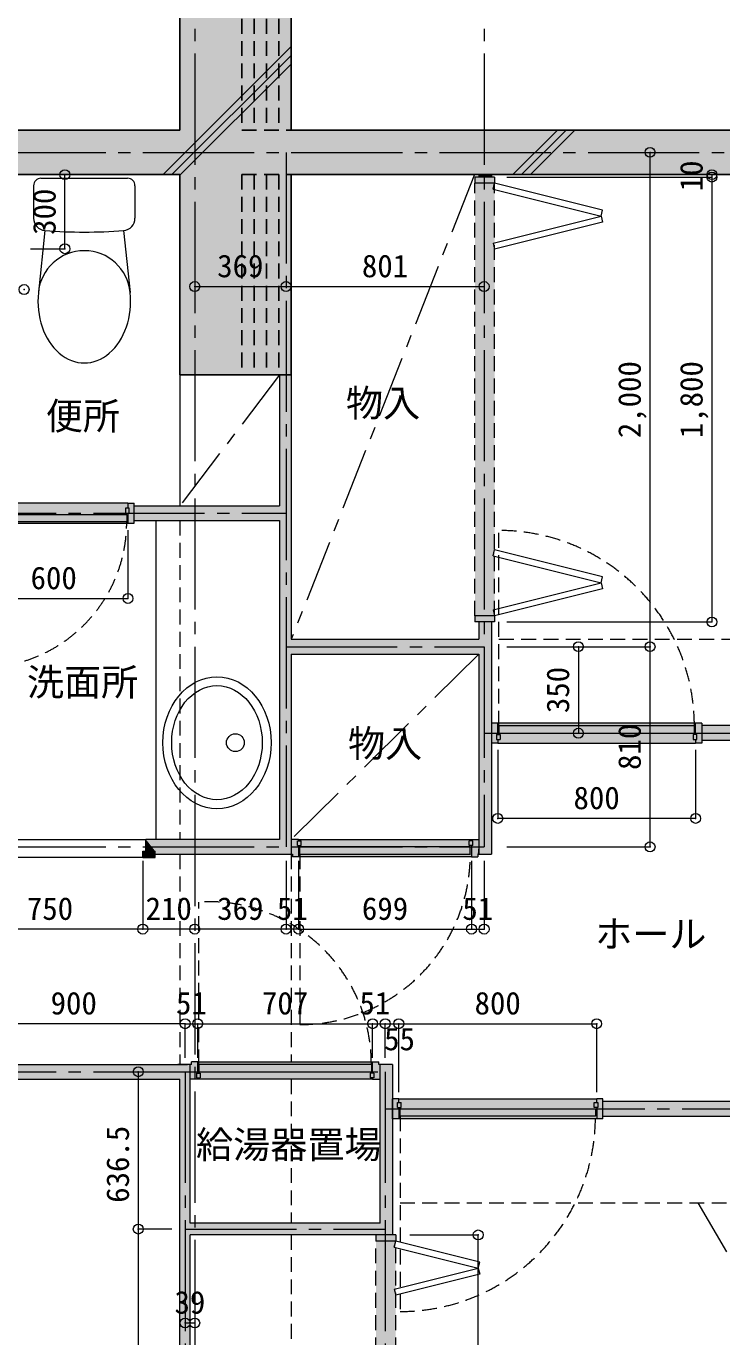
# Model space of a CAD drawing. Units: millimetres at full size, sheet at 1:50. Extents: x -9674 to 9699, y -6794 to 6791.
# Drawn here: x 1236 to 4048, y -1463 to 3840 of the extents above; entities that cross this region are included whole.
import ezdxf
from ezdxf.enums import TextEntityAlignment as Align

# ---------------------------------------------------------------- set-up
doc = ezdxf.new("R2010")
doc.units = ezdxf.units.MM
doc.header["$LTSCALE"] = 50
doc.header["$PDMODE"] = 32
doc.header["$PDSIZE"] = 40
for name, pattern in [('CHAIN1', [8, 5, -1, 1, -1]), ('CHAIN2', [12, 9, -1, 1, -1]), ('DASHED1', [1.8, 1.2, -0.6])]:
    doc.linetypes.add(name, pattern=pattern)
for name, color, linetype, lineweight in [('1-0_芯', 2, 'DASHED1', 25), ('1-1_躯体', 2, 'Continuous', 25), ('1-2_間仕切', 3, 'Continuous', 18), ('1-3_建具', 3, 'Continuous', 18), ('1-4_仕上げ', 4, 'Continuous', 9), ('1-5_設備', 7, 'Continuous', 9), ('1-7_その他', 7, 'DASHED1', 9), ('1-8_ハッチ', 4, 'Continuous', 9), ('1-A_文字', 7, 'Continuous', 9), ('1-B_寸法', 7, 'Continuous', 9), ('1-C_梁', 7, 'DASHED1', 9)]:
    doc.layers.add(name, color=color, linetype=linetype, lineweight=lineweight)
doc.layers.add('4-0', color=1, linetype='Continuous')
doc.layers.add('4-2', color=4, linetype='Continuous')
doc.styles.add('ＭＳ ゴシック', font='')
doc.styles.get('ＭＳ ゴシック').set_extended_font_data('MS Gothic')

msp = doc.modelspace()

# ---------------------------------------------------------------- linework, layer by layer
at = {"layer": '1-0_芯', "color": 7, "linetype": 'CHAIN2', "lineweight": 9}
for p, q in [((1917.5, 4329.12), (1917.5, -3890.88)), ((3087.5, 4329.12), (3087.5, 519.12)), ((-8492.5, 3329.12), (8517.5, 3329.12)), ((2286.5, 3329.12), (2286.5, 519.12)), ((-892.5, 1869.12), (2286.5, 1869.12)), ((2286.5, 1329.12), (3087.5, 1329.12)), ((3087.5, 979.12), (8517.5, 979.12)), ((-8492.5, 519.12), (3087.5, 519.12)), ((-892.5, -390.88), (2687.5, -390.88)), ((1878.5, -390.88), (1878.5, -2890.88)), ((2687.5, -390.88), (2687.5, -3890.88)), ((2687.5, -540.88), (8517.5, -540.88)), ((1878.5, -1027.38), (2687.5, -1027.38))]:
    msp.add_line(p, q, dxfattribs=at)
at = {"layer": '1-0_芯'}
for p, q in [((2157.5, 4229.12), (2157.5, 3419.12)), ((2207.5, 4229.12), (2207.5, 3419.12)), ((2257.5, 4229.12), (2257.5, 3419.12)), ((2107.5, 3239.12), (2107.5, 2429.12)), ((2107.5, 3239.12), (2307.5, 3239.12)), ((2157.5, 3239.12), (2157.5, 2429.12)), ((2207.5, 3239.12), (2207.5, 2429.12)), ((2257.5, 3239.12), (2257.5, 2429.12))]:
    msp.add_line(p, q, dxfattribs=at)
msp.add_lwpolyline([(2107.5, 4229.12), (2107.5, 3419.12), (2307.5, 3419.12)], dxfattribs=at)
at = {"layer": '1-1_躯体'}
for p, q in [((1857.5, 4229.12), (1857.5, 3419.12)), ((2307.5, 4229.12), (2307.5, 3419.12)), ((1857.5, 3419.12), (-2642.5, 3419.12)), ((6357.5, 3419.12), (2307.5, 3419.12)), ((1857.5, 3239.12), (-2642.5, 3239.12)), ((1857.5, 3239.12), (1857.5, 2429.12)), ((2307.5, 3239.12), (2307.5, 2429.12)), ((6357.5, 3239.12), (2307.5, 3239.12)), ((1857.5, 2429.12), (2307.5, 2429.12))]:
    msp.add_line(p, q, dxfattribs=at)
at = {"layer": '1-2_間仕切'}
for p, q in [((3066.5, 3239.12), (3066.5, 3229.12)), ((3117.5, 3239.12), (3117.5, 3229.12)), ((2260, 2429.12), (2260, 1899.12)), ((2307.5, 2429.12), (2307.5, 1359.12)), ((1672.5, 1899.12), (2260, 1899.12)), ((1672.5, 1839.12), (2260, 1839.12)), ((2260, 1839.12), (2260, 549.12)), ((3066.5, 1429.12), (3066.5, 1359.12)), ((3117.5, 1429.12), (3117.5, 489.12)), ((2307.5, 1359.12), (3066.5, 1359.12)), ((2307.5, 1299.12), (2307.5, 489.12)), ((2307.5, 1299.12), (3066.5, 1299.12)), ((3066.5, 1299.12), (3066.5, 489.12)), ((5552.5, 1010.12), (3967.5, 1010.12)), ((5552.5, 949.12), (3967.5, 949.12)), ((1720, 501.62), (1720, 549.12)), ((2260, 549.12), (1720, 549.12)), ((1757.5, 489.12), (2312.5, 489.12)), ((3061.5, 489.12), (3117.5, 489.12)), ((1003.5, -360.88), (1887.5, -360.88)), ((1904.5, -360.88), (1848.5, -360.88)), ((1899.5, -1003.88), (1899.5, -360.88)), ((2717.5, -360.88), (2661.5, -360.88)), ((2666.5, -1003.88), (2666.5, -360.88)), ((2717.5, -360.88), (2717.5, -1050.88)), ((1003.5, -420.88), (1857.5, -420.88)), ((1857.5, -1990.88), (1857.5, -420.88)), ((5552.5, -510.88), (3567.5, -510.88)), ((5552.5, -571.88), (3567.5, -571.88)), ((2666.5, -1003.88), (1899.5, -1003.88)), ((1899.5, -1990.88), (1899.5, -1050.88)), ((2717.5, -1050.88), (1899.5, -1050.88))]:
    msp.add_line(p, q, dxfattribs=at)
at = {"layer": '1-2_間仕切', "color": 7, "lineweight": 9}
msp.add_line((1047.5, 1829.12), (1647.5, 1829.12), dxfattribs=at)
at = {"layer": '1-3_建具', "color": 7, "lineweight": 9}
for p, q in [((3050, 3229.12), (3050, 3204.12)), ((3130, 3229.12), (3050, 3229.12)), ((3130, 3204.12), (3050, 3204.12)), ((3123.94, 3179.87), (3130, 3204.12)), ((3130, 3229.12), (3130, 3204.12)), ((3566.56, 3094.98), (3130, 3204.12)), ((3123.94, 3179.87), (3560.5, 3070.73)), ((3560.5, 3070.73), (3566.56, 3094.98)), ((3123.94, 2961.59), (3560.5, 3070.73)), ((3566.56, 3046.47), (3130, 2937.33)), ((3560.5, 3070.73), (3566.56, 3046.47)), ((3123.94, 2961.59), (3130, 2937.33)), ((1647.5, 1909.12), (1047.5, 1909.12)), ((3123.94, 1696.66), (3130, 1720.91)), ((3566.56, 1611.77), (3130, 1720.91)), ((3123.94, 1696.66), (3560.5, 1587.52)), ((3560.5, 1587.52), (3566.56, 1611.77)), ((3123.94, 1478.37), (3560.5, 1587.52)), ((3566.56, 1563.26), (3130, 1454.12)), ((3560.5, 1587.52), (3566.56, 1563.26)), ((3123.94, 1478.37), (3130, 1454.12)), ((3130, 1454.12), (3130, 1429.12)), ((3130, 1429.12), (3050, 1429.12)), ((3942.5, 1019.12), (3142.5, 1019.12)), ((3142.5, 939.12), (3942.5, 939.12)), ((945, 549.12), (1720, 549.12)), ((2337.5, 549.12), (3036.5, 549.12)), ((3036.5, 479.12), (2337.5, 479.12)), ((1707.5, 476.62), (957.5, 476.62)), ((1929.5, -350.88), (2636.5, -350.88)), ((2636.5, -420.88), (1929.5, -420.88)), ((2742.5, -500.88), (3542.5, -500.88)), ((3542.5, -580.88), (2742.5, -580.88)), ((2650, -1050.88), (2650, -1075.88)), ((2730, -1050.88), (2650, -1050.88)), ((2730, -1050.88), (2730, -1075.88)), ((2730, -1075.88), (2650, -1075.88)), ((2723.94, -1100.13), (2730, -1075.88)), ((2723.94, -1100.13), (3063.49, -1185.02)), ((3069.55, -1160.77), (2730, -1075.88)), ((3063.49, -1185.02), (3069.55, -1160.77)), ((2723.94, -1269.91), (3063.49, -1185.02)), ((3069.55, -1209.27), (2730, -1294.16)), ((3063.49, -1185.02), (3069.55, -1209.27)), ((2723.94, -1269.91), (2730, -1294.16))]:
    msp.add_line(p, q, dxfattribs=at)
at = {"layer": '1-3_建具', "color": 7, "linetype": 'DASHED1', "lineweight": 9}
for p, q in [((3050, 1454.12), (3050, 3204.12)), ((3130, 1454.12), (3130, 3204.12)), ((3147.5, 1009.12), (3147.5, 1799.12)), ((2342.5, 489.12), (2342.5, -199.88)), ((1934.5, -360.88), (1934.5, 295.96)), ((2747.5, -570.88), (2747.5, -1360.88)), ((2650, -2425.88), (2650, -1075.88)), ((2730, -2425.88), (2730, -1075.88))]:
    msp.add_line(p, q, dxfattribs=at)
at = {"layer": '1-3_建具'}
for p, q in [((1647.5, 1909.12), (1672.5, 1909.12)), ((1647.5, 1909.12), (1647.5, 1889.12)), ((1672.5, 1829.12), (1672.5, 1909.12)), ((1052.5, 1864.12), (1642.5, 1864.12)), ((1637.5, 1889.12), (1637.5, 1869.12)), ((1652.5, 1889.12), (1637.5, 1889.12)), ((1637.5, 1869.12), (1652.5, 1869.12)), ((1642.5, 1864.12), (1642.5, 1834.12)), ((1647.5, 1869.12), (1647.5, 1829.12)), ((1652.5, 1869.12), (1652.5, 1889.12)), ((1642.5, 1834.12), (1052.5, 1834.12)), ((1647.5, 1829.12), (1672.5, 1829.12)), ((3142.5, 974.12), (3142.5, 1019.12)), ((3147.5, 1009.12), (3147.5, 979.12)), ((3937.5, 1009.12), (3147.5, 1009.12)), ((3937.5, 979.12), (3937.5, 1009.12)), ((3967.5, 1019.12), (3942.5, 1019.12)), ((3942.5, 974.12), (3942.5, 1019.12)), ((3967.5, 1019.12), (3967.5, 939.12)), ((3137.5, 974.12), (3137.5, 954.12)), ((3137.5, 974.12), (3152.5, 974.12)), ((3147.5, 979.12), (3937.5, 979.12)), ((3152.5, 974.12), (3152.5, 954.12)), ((3932.5, 974.12), (3932.5, 954.12)), ((3947.5, 974.12), (3932.5, 974.12)), ((3947.5, 954.12), (3947.5, 974.12)), ((3142.5, 939.12), (3117.5, 939.12)), ((3137.5, 954.12), (3152.5, 954.12)), ((3142.5, 954.12), (3142.5, 939.12)), ((3932.5, 954.12), (3947.5, 954.12)), ((3942.5, 954.12), (3942.5, 939.12)), ((3967.5, 939.12), (3942.5, 939.12)), ((2337.5, 549.12), (2307.5, 549.12)), ((2332.5, 544.12), (2347.5, 544.12)), ((2332.5, 524.12), (2332.5, 544.12)), ((2337.5, 549.12), (2337.5, 544.12)), ((2347.5, 524.12), (2347.5, 544.12)), ((3026.5, 524.12), (3026.5, 544.12)), ((3041.5, 544.12), (3026.5, 544.12)), ((3036.5, 549.12), (3066.5, 549.12)), ((3036.5, 549.12), (3036.5, 544.12)), ((3041.5, 524.12), (3041.5, 544.12)), ((1707.5, 476.62), (1707.5, 501.62)), ((1707.5, 501.62), (1757.5, 501.62)), ((1757.5, 476.62), (1757.5, 501.62)), ((2312.5, 489.12), (2312.5, 479.12)), ((2337.5, 479.12), (2312.5, 479.12)), ((2332.5, 524.12), (2347.5, 524.12)), ((2337.5, 524.12), (2337.5, 479.12)), ((3031.5, 519.12), (2342.5, 519.12)), ((2342.5, 489.12), (2342.5, 519.12)), ((2342.5, 489.12), (3031.5, 489.12)), ((3041.5, 524.12), (3026.5, 524.12)), ((3031.5, 489.12), (3031.5, 519.12)), ((3036.5, 524.12), (3036.5, 479.12)), ((3036.5, 479.12), (3061.5, 479.12)), ((3061.5, 489.12), (3061.5, 479.12)), ((1707.5, 476.62), (1757.5, 476.62)), ((1929.5, -350.88), (1904.5, -350.88)), ((1904.5, -360.88), (1904.5, -350.88)), ((1929.5, -395.88), (1929.5, -350.88)), ((1934.5, -360.88), (1934.5, -390.88)), ((2631.5, -360.88), (1934.5, -360.88)), ((2631.5, -360.88), (2631.5, -390.88)), ((2636.5, -350.88), (2661.5, -350.88)), ((2636.5, -395.88), (2636.5, -350.88)), ((2661.5, -360.88), (2661.5, -350.88)), ((1929.5, -420.88), (1899.5, -420.88)), ((1924.5, -395.88), (1924.5, -415.88)), ((1924.5, -395.88), (1939.5, -395.88)), ((1924.5, -415.88), (1939.5, -415.88)), ((1929.5, -420.88), (1929.5, -415.88)), ((1934.5, -390.88), (2631.5, -390.88)), ((1939.5, -395.88), (1939.5, -415.88)), ((2626.5, -395.88), (2626.5, -415.88)), ((2641.5, -395.88), (2626.5, -395.88)), ((2641.5, -415.88), (2626.5, -415.88)), ((2636.5, -420.88), (2636.5, -415.88)), ((2636.5, -420.88), (2666.5, -420.88)), ((2641.5, -395.88), (2641.5, -415.88)), ((2742.5, -500.88), (2717.5, -500.88)), ((2737.5, -515.88), (2752.5, -515.88)), ((2737.5, -535.88), (2737.5, -515.88)), ((2742.5, -515.88), (2742.5, -500.88)), ((2752.5, -535.88), (2752.5, -515.88)), ((3532.5, -515.88), (3547.5, -515.88)), ((3532.5, -535.88), (3532.5, -515.88)), ((3567.5, -500.88), (3542.5, -500.88)), ((3542.5, -515.88), (3542.5, -500.88)), ((3547.5, -515.88), (3547.5, -535.88)), ((3567.5, -580.88), (3567.5, -500.88)), ((2737.5, -535.88), (2752.5, -535.88)), ((2742.5, -535.88), (2742.5, -580.88)), ((2747.5, -570.88), (2747.5, -540.88)), ((2747.5, -540.88), (3537.5, -540.88)), ((3537.5, -570.88), (2747.5, -570.88)), ((3547.5, -535.88), (3532.5, -535.88)), ((3537.5, -540.88), (3537.5, -570.88)), ((3542.5, -535.88), (3542.5, -580.88)), ((3567.5, -580.88), (3542.5, -580.88))]:
    msp.add_line(p, q, dxfattribs=at)
at = {"layer": '1-3_建具', "color": 7, "lineweight": 9}
msp.add_lwpolyline([(3130, 1454.12), (3050, 1454.12), (3050, 1429.12)], dxfattribs=at)
at = {"layer": '1-3_建具'}
for points in [[(3142.5, 1019.12), (3117.5, 1019.12), (3117.5, 939.12)], [(2742.5, -580.88), (2717.5, -580.88), (2717.5, -500.88)]]:
    msp.add_lwpolyline(points, dxfattribs=at)
at = {"layer": '1-3_建具', "color": 7, "linetype": 'DASHED1', "lineweight": 9}
for centre, radius, start, end in [((1052.5, 1834.12), 590, 270, 0), ((3147.5, 1009.12), 790, 0, 90), ((2342.5, 489.12), 689, 270, 0), ((1973.5, -360.88), 658, 0, 93.39794), ((2747.5, -570.88), 790, 270, 360)]:
    msp.add_arc(centre, radius, start, end, dxfattribs=at)
at = {"layer": '1-4_仕上げ'}
msp.add_line((1857.5, 2429.12), (1857.5, 1899.12), dxfattribs=at)
at = {"layer": '1-5_設備'}
for p, q in [((1265.84, 3194.12), (1265.84, 3062.88)), ((1295.84, 3224.12), (1645.84, 3224.12)), ((1675.84, 3194.12), (1675.84, 3062.88)), ((1311.84, 3013.04), (1285.19, 2761.97)), ((1629.83, 3013.04), (1656.49, 2761.97)), ((1760, 1839.12), (1760, 549.12))]:
    msp.add_line(p, q, dxfattribs=at)
msp.add_circle((2081.76, 940.61), 36, dxfattribs=at)
for centre, radius, start, end in [((1295.84, 3194.12), 30, 90, 180), ((1645.84, 3194.12), 30, 0, 90), ((1315.84, 3062.88), 50, 180, 265.41591), ((1625.84, 3062.88), 50, 274.58408, 0), ((1470.84, 4996.06), 1989.39, 265.41591, 274.58408), ((1470.84, 2744.85), 186.44, 5.269, 174.73099)]:
    msp.add_arc(centre, radius, start, end, dxfattribs=at)
msp.add_ellipse((1470.84, 2726.93), major_axis=(0, -250), ratio=0.75, start_param=4.5717762, end_param=7.9945941, dxfattribs=at)
for major_axis, ratio in [((0, -267), 0.8202), ((0, -231), 0.7922)]:
    msp.add_ellipse((2007.36, 940.61), major_axis=major_axis, ratio=ratio, dxfattribs=at)
at = {"layer": '1-7_その他', "color": 4, "linetype": 'CHAIN1'}
for p, q in [((3048.03, 3239.12), (2307.5, 1359.12)), ((2260, 2429.12), (1857.5, 1899.12)), ((3066.5, 1299.12), (2307.5, 549.12))]:
    msp.add_line(p, q, dxfattribs=at)
at = {"layer": '1-8_ハッチ'}
for p, q in [((1789.55, 3239.12), (2307.5, 3757.07)), ((1824.91, 3239.12), (2307.5, 3721.71)), ((1857.5, 3236.36), (2307.5, 3686.36)), ((3203.77, 3239.12), (3383.77, 3419.12)), ((3239.12, 3239.12), (3419.12, 3419.12)), ((3274.48, 3239.12), (3454.48, 3419.12))]:
    msp.add_line(p, q, dxfattribs=at)
at = {"layer": '1-A_文字'}
msp.add_line((4068.13, -1119.66), (3953.36, -920.88), dxfattribs=at)
at = {"layer": '1-B_寸法'}
for p, q in [((3758.33, 1329.12), (3758.33, 3329.12)), ((1392.44, 2939.12), (1392.44, 3239.12)), ((4008.33, 3239.12), (4008.33, 3229.12)), ((3179.14, 3229.12), (4008.33, 3229.12)), ((4008.33, 3229.12), (4008.33, 1429.12)), ((1253.43, 2939.12), (1392.44, 2939.12)), ((1917.5, 2786.32), (2286.5, 2786.32)), ((2286.5, 2786.32), (3087.5, 2786.32)), ((1647.5, 1800.97), (1647.5, 1524.12)), ((1047.5, 1524.12), (1647.5, 1524.12)), ((3179.14, 1429.12), (4008.33, 1429.12)), ((3179.14, 1329.12), (3758.33, 1329.12)), ((3468.74, 1329.12), (3468.74, 979.12)), ((3758.33, 519.12), (3758.33, 1329.12)), ((3142.5, 911.61), (3142.5, 634.12)), ((3179.14, 519.12), (3758.33, 519.12)), ((1707.5, 463.24), (1707.5, 186.23)), ((2286.5, 463.24), (2286.5, 186.23)), ((2337.5, 463.24), (2337.5, 186.23)), ((3036.5, 463.24), (3036.5, 186.23)), ((3087.5, 463.24), (3087.5, 186.23)), ((1707.5, 186.23), (957.5, 186.23)), ((1917.5, 186.23), (1707.5, 186.23)), ((2286.5, 186.23), (1917.5, 186.23)), ((2337.5, 186.23), (2286.5, 186.23)), ((2337.5, 186.23), (3036.5, 186.23)), ((3036.5, 186.23), (3087.5, 186.23)), ((1878.5, -196.49), (978.5, -196.49)), ((1878.5, -196.49), (1929.5, -196.49)), ((1878.5, -335), (1878.5, -196.49)), ((1929.5, -335), (1929.5, -196.49)), ((1929.5, -196.49), (2636.5, -196.49)), ((2636.5, -196.49), (2687.5, -196.49)), ((2636.5, -335), (2636.5, -196.49)), ((2687.5, -196.49), (2742.5, -196.49)), ((2687.5, -335), (2687.5, -196.49)), ((2742.5, -473.37), (2742.5, -196.49)), ((2742.5, -196.49), (3542.5, -196.49)), ((3542.5, -473.37), (3542.5, -196.49)), ((1689.11, -390.88), (1689.11, -1027.38)), ((1689.11, -1027.38), (1689.11, -2890.88)), ((1825, -1027.38), (1689.11, -1027.38)), ((2786.61, -1050.88), (3063.46, -1050.88)), ((3063.46, -2450.88), (3063.46, -1050.88)), ((1878.5, -1407.21), (1917.5, -1407.21))]:
    msp.add_line(p, q, dxfattribs=at)
msp.add_lwpolyline([(3942.5, 911.61), (3942.5, 634.12), (3142.5, 634.12)], dxfattribs=at)
at = {"layer": '1-B_寸法', "color": 3}
for p in [(3758.33, 3329.12), (1392.44, 3239.12), (4008.33, 3239.12), (4008.33, 3229.12), (1392.44, 2939.12), (1227.5, 2774.18), (1917.5, 2786.32), (2286.5, 2786.32), (3087.5, 2786.32), (1647.5, 1524.12), (4008.33, 1429.12), (3468.74, 1329.12), (3758.33, 1329.12), (3468.74, 979.12), (3142.5, 634.12), (3942.5, 634.12), (3758.33, 519.12), (1707.5, 186.23), (1917.5, 186.23), (2286.5, 186.23), (2337.5, 186.23), (3036.5, 186.23), (3087.5, 186.23), (1878.5, -196.49), (1929.5, -196.49), (2636.5, -196.49), (2687.5, -196.49), (2742.5, -196.49), (3542.5, -196.49), (1689.11, -390.88), (1689.11, -1027.38), (3063.46, -1050.88), (1878.5, -1407.21), (1917.5, -1407.21)]:
    msp.add_point(p, dxfattribs=at)
at = {"layer": '1-C_梁'}
for p, q in [((1857.5, 1839.12), (1857.5, 549.12)), ((3147.5, 1359.12), (6357.5, 1359.12)), ((1857.5, 489.12), (1857.5, -360.88)), ((2307.5, 489.12), (2307.5, -350.88)), ((2307.5, -420.88), (2307.5, -1003.88)), ((2747.5, -920.88), (6357.5, -920.88)), ((2307.5, -1050.88), (2307.5, -1950.88))]:
    msp.add_line(p, q, dxfattribs=at)
at = {"layer": '4-0'}
for points in [[(1857.5, 4229.12), (2307.5, 4229.12), (1857.5, 2429.12), (2307.5, 2429.12)], [(-2642.5, 3419.12), (-2642.5, 3239.12), (1857.5, 3419.12), (1857.5, 3239.12)], [(2307.5, 3419.12), (2307.5, 3239.12), (6357.5, 3419.12), (6357.5, 3239.12)]]:
    msp.add_solid(points, dxfattribs=at)
at = {"layer": '4-2'}
for points in [[(3066.5, 3239.12), (3066.5, 3229.12), (3117.5, 3239.12), (3117.5, 3229.12)], [(3050, 3229.12), (3130, 3229.12), (3050, 1444.12), (3130, 1444.12)], [(2307.5, 549.12), (2307.5, 2429.12), (2260, 2429.12)], [(2307.5, 549.12), (2260, 2429.12), (2260, 549.12)], [(1022.5, 1909.12), (1672.5, 1909.12), (1022.5, 1829.12), (1672.5, 1829.12)], [(1672.5, 1899.12), (2260, 1899.12), (1672.5, 1839.12), (2260, 1839.12)], [(3050, 1444.12), (3050, 1429.12), (3130, 1444.12), (3130, 1429.12)], [(3066.5, 1444.12), (3117.5, 1444.12), (3066.5, 489.12), (3117.5, 489.12)], [(2307.5, 1299.12), (2307.5, 1359.12), (3066.5, 1299.12), (3066.5, 1359.12)], [(3967.5, 1019.12), (3967.5, 939.12), (3117.5, 1019.12), (3117.5, 939.12)], [(3967.5, 1010.12), (3967.5, 949.12), (5552.5, 1010.12), (5552.5, 949.12)], [(1720, 549.12), (1720, 501.62), (1757.5, 501.62)], [(2307.5, 549.12), (1720, 549.12), (1757.5, 501.62)], [(1757.5, 501.62), (2307.5, 489.12), (2307.5, 549.12)], [(3066.5, 549.12), (2307.5, 549.12), (2307.5, 489.12)], [(3066.5, 549.12), (2307.5, 489.12), (2312.5, 489.12)], [(3066.5, 549.12), (2312.5, 489.12), (2312.5, 479.12)], [(3061.5, 489.12), (3066.5, 549.12), (2312.5, 479.12)], [(3061.5, 489.12), (3066.5, 489.12), (3066.5, 549.12)], [(1707.5, 501.62), (1707.5, 476.62), (1757.5, 501.62), (1757.5, 476.62)], [(1757.5, 501.62), (1757.5, 489.12), (2307.5, 489.12)], [(2312.5, 479.12), (3061.5, 479.12), (3061.5, 489.12)], [(1003.5, -360.88), (1003.5, -420.88), (1857.5, -420.88)], [(1899.5, -360.88), (1003.5, -360.88), (1857.5, -420.88)], [(1857.5, -1990.88), (1899.5, -1990.88), (1899.5, -360.88)], [(1899.5, -360.88), (1857.5, -420.88), (1857.5, -1990.88)], [(1899.5, -360.88), (1899.5, -420.88), (2666.5, -420.88)], [(1899.5, -360.88), (2666.5, -420.88), (2666.5, -360.88)], [(2661.5, -360.88), (2661.5, -350.88), (1904.5, -350.88)], [(2661.5, -360.88), (1904.5, -350.88), (1904.5, -360.88)], [(2717.5, -1050.88), (2717.5, -360.88), (2666.5, -360.88)], [(2717.5, -1050.88), (2666.5, -360.88), (2666.5, -1003.88)], [(2717.5, -500.88), (2717.5, -580.88), (3567.5, -500.88), (3567.5, -580.88)], [(5552.5, -571.88), (5552.5, -510.88), (3567.5, -571.88), (3567.5, -510.88)], [(1899.5, -1003.88), (1899.5, -1050.88), (2717.5, -1050.88)], [(2717.5, -1050.88), (2666.5, -1003.88), (1899.5, -1003.88)], [(2650, -2450.88), (2730, -2450.88), (2650, -1050.88), (2730, -1050.88)]]:
    msp.add_solid(points, dxfattribs=at)

# ---------------------------------------------------------------- texts
at = {"layer": '1-A_文字', "style": 'ＭＳ ゴシック'}
for s, p in [('物入', (2528.75, 2226.62)), ('便所', (1315.28, 2174.46)), ('洗面所', (1239.08, 1097.7)), ('物入', (2537, 849.12)), ('ホール', (3536.21, 78.74)), ('給湯器置場', (1922.6, -773.59))]:
    msp.add_text(s, height=110, dxfattribs=at).set_placement(p, align=Align.BOTTOM_LEFT)
at = {"layer": '1-B_寸法', "style": 'ＭＳ ゴシック'}
for s, p in [('10', (3998.33, 3171.62)), ('300', (1382.44, 2995.37)), ('2,000', (3748.33, 2172.87)), ('1,800', (3998.33, 2172.87)), ('350', (3458.74, 1060.37)), ('810', (3748.33, 830.37)), ('636.5', (1679.11, -921.05))]:
    msp.add_text(s, height=91.64, rotation=90, dxfattribs=at).set_placement(p, align=Align.BOTTOM_LEFT)
for s, p in [('369', (2008.25, 2796.32)), ('801', (2593.25, 2796.32)), ('600', (1253.75, 1534.12)), ('800', (3448.75, 644.12)), ('750', (1238.75, 196.23)), ('210', (1718.75, 196.23)), ('369', (2008.25, 196.23)), ('51', (2249.5, 196.23)), ('699', (2593.25, 196.23)), ('51', (2999.5, 196.23)), ('900', (1334.75, -186.49)), ('51', (1841.5, -186.49)), ('707', (2189.25, -186.49)), ('51', (2583.29, -186.49)), ('800', (3048.75, -186.49)), ('55', (2683.11, -331.49)), ('39', (1835.5, -1397.21))]:
    msp.add_text(s, height=91.64, dxfattribs=at).set_placement(p, align=Align.BOTTOM_LEFT)

doc.saveas('drawing.dxf')
